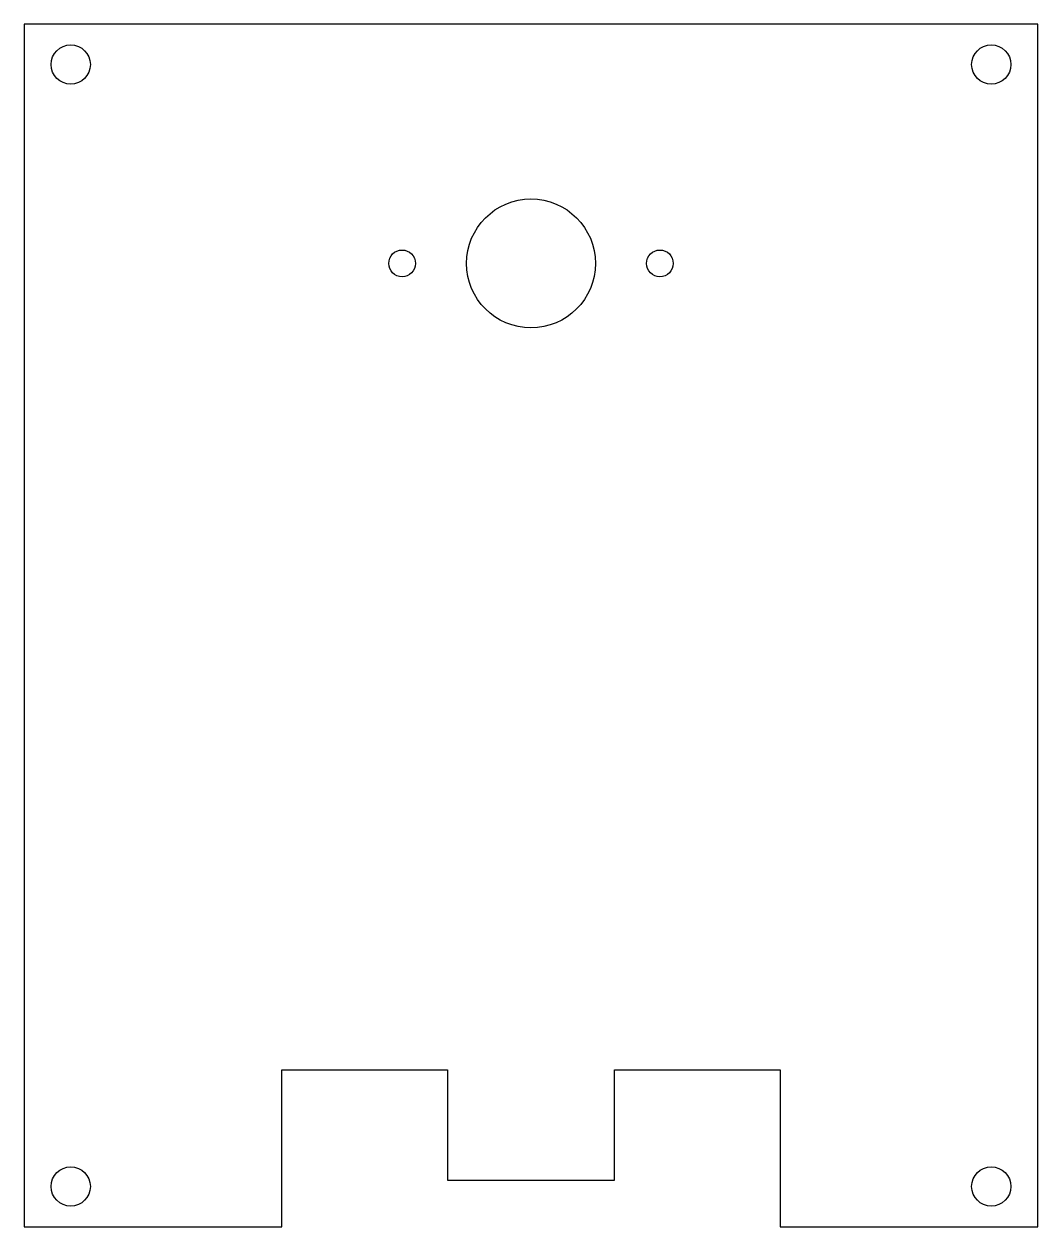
# Model space of a CAD drawing. Header units: millimetres. Extents: x 0 to 82.6, y 0 to 98.
import ezdxf

# ---------------------------------------------------------------- set-up
doc = ezdxf.new("R2010")
doc.units = ezdxf.units.MM
doc.layers.get('0').update_dxf_attribs({"linetype": 'CONTINUOUS'})

msp = doc.modelspace()

# ---------------------------------------------------------------- linework, layer by layer
for p, q in [((82.6, 98), (0, 98)), ((0, 98), (0, 0)), ((82.6, 0), (82.6, 98)), ((21, 0), (21, 12.8)), ((21, 12.8), (34.5, 12.8)), ((34.5, 12.8), (34.5, 3.8)), ((48.1, 3.8), (48.1, 12.8)), ((48.1, 12.8), (61.6, 12.8)), ((61.6, 12.8), (61.6, 0)), ((34.5, 3.8), (48.1, 3.8)), ((0, 0), (21, 0)), ((61.6, 0), (82.6, 0))]:
    msp.add_line(p, q)
for centre, radius in [((3.8, 94.7), 1.6), ((78.8, 94.7), 1.6), ((41.3, 78.5), 5.25), ((30.8, 78.5), 1.09), ((51.8, 78.5), 1.09), ((3.8, 3.3), 1.6), ((78.8, 3.3), 1.6)]:
    msp.add_circle(centre, radius)

doc.saveas('drawing.dxf')
